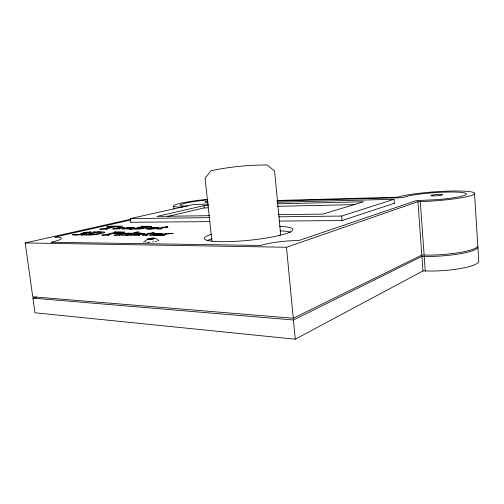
<?xml version="1.0" encoding="UTF-8"?>
<svg xmlns="http://www.w3.org/2000/svg" width="504" height="504" viewBox="0 0 504 504"><rect width="100%" height="100%" fill="white"/><g stroke="black" fill="none" stroke-linecap="round" stroke-linejoin="round"><path stroke-width="0.76" d="M143.602 242.141L147.722 239.066M154.526 238.241L153.739 238.802L150.35 239.337L147.773 239.312C150.734 237.756 154.722 237.781 157.746 239.324M36.697 297.014L32.924 298.141L34.971 312.77L295.262 339.205L422.951 270.938L433.339 271.058A40.118 7.762 -3 0 0 478.8 261.62L477.912 247.401M32.924 298.141L293.429 319.996L421.898 256.423L432.306 256.429A40.213 7.081 -3.3 0 0 477.792 246.154M131.172 219.152L25.2 242.953L32.735 296.806L293.265 318.244L421.804 255.1L432.212 255.1A40.219 7.025 -3.3 0 0 477.83 246.103L474.548 193.788M25.2 242.953L286.493 247.262L417.936 201.657L428.413 201.272A40.572 4.505 -4.2 0 0 471.87 191.993A40.572 4.505 -4.2 0 0 402.721 195.836L397.65 197.184L276.898 200.498M394.304 203.288L342.071 220.563L279.229 221.073M278.825 216.808L341.687 216.052L393.983 199.275L394.336 203.925M167.819 216.405L204.183 207.925L208.108 207.837M208.65 205.525L203.931 205.638L156.927 216.418L209.651 215.674M130.549 220.028L54.886 237.107A28.709 3.308 -7.7 0 1 51.213 242.273L260.896 245.448L264.877 244.301A28.917 4.694 -5.4 0 1 298.664 240.572L416.109 200.655L438.291 199.578A32.401 3.597 -4.2 0 0 462.136 192.49A32.401 3.597 -4.2 0 0 408.744 195.905L402.513 197.681L277.011 201.064M130.769 222.384L130.309 218.597L193.668 204.441L208.593 204.057M277.723 202.274L393.983 199.275M277.824 203.843L363.51 201.757L322.982 214.087L278.12 214.717M277.276 206.319L355.087 204.605M130.309 218.597L209.677 217.64M130.757 222.264L210.099 221.628M187.507 206.155L181.427 205.89A25.584 2.444 -6.1 0 1 207.95 199.842M182.681 207.113L179.052 207.106A32.023 3.055 -6.1 0 1 177.792 203.994A32.023 3.055 -6.1 0 1 207.415 199.319M173.653 206.149L174.006 209.254M211.894 241.196L205.09 178.189L211.088 170.673C229.503 166.893 248.485 164.934 267.284 164.966L274.592 171.133L280.659 234.221A34.688 5.072 -5.8 0 1 278.775 235.727M203.931 205.638L204.183 207.925M286.493 247.262L293.265 318.244M293.429 319.996L295.262 339.205M341.687 216.052L342.084 220.676M417.936 201.657L421.804 255.1M421.898 256.423L422.951 270.938M420.279 201.6L424.129 255.144M424.223 256.473L425.269 271.02M158.388 240.502A6.835 0.932 -6.8 0 1 157.784 240.805M156.757 241.126A6.835 0.932 -6.8 0 1 155.389 241.447M153.764 241.737A6.835 0.932 -6.8 0 1 152.599 241.914M150.224 242.172A6.835 0.932 -6.8 0 1 147.105 242.304M145.984 242.248A6.835 0.932 -6.8 0 1 145.259 242.109M158.243 240.036A6.835 0.932 -6.8 0 1 158.546 240.238M211.504 234.203A44.44 6.319 -5.8 0 0 224.488 241.7A44.44 6.319 -5.8 0 0 285.648 233.749L285.686 233.736A44.415 6.319 -5.8 0 0 279.468 226.353M208.133 202.136A4.643 0.441 -6.1 0 1 204.87 202.098A4.643 0.441 -6.1 0 1 207.276 201.411M207.031 240.773A44.409 6.59 -5.8 0 1 211.995 238.72M279.909 230.832A44.409 6.59 -5.8 0 1 290.606 232.256M124.538 232.105L120.172 233.358L113.583 233.617L118.478 233.119L121.388 232.294L118.446 232.243L107.585 234.883L109.343 234.958L108.48 235.16L101.84 235.148L105.638 234.675L115.542 232.186L114.351 232.067L115.12 231.884L124.538 232.105M104.763 232.174L104.737 232.445C97.196 235.425 88.868 234.996 80.879 234.996L84.993 234.511L95.067 232.155C87.891 232.464 100.655 231.178 104.763 232.174M158.848 227.38C155.043 229.074 149.978 229.572 145.858 228.841L152.693 227.317L158.848 227.38M147.861 228.829L151.603 228.759L156.826 227.43L153.216 227.487L147.861 228.829M153.065 234.719L153.846 235.11L157.998 235.034L149.883 235.393A5.664 0.731 -6.7 0 1 149.512 235.047L157.128 233.383L162.823 233.554C159.875 235.211 156.083 233.05 153.065 234.719M86.121 233.232L80.023 234.669A7.22 0.825 -7.3 0 1 76.135 235.009L72.431 234.877L74.384 234.436L75.587 234.864L79.16 234.492L82.971 233.56L81.012 233.346L87.853 232.3L83.488 232.451L91.224 231.966L84.892 233.087L86.121 233.232M142.115 233.465L133.951 235.337L138.965 235.374L139.551 235.204L138.669 235.135L144.963 233.39L138.72 233.465L140.66 232.993L135.362 233.383L132.754 234.392L127.607 235.299L132.476 235.33L137.844 233.698L142.115 233.465M173.048 233.327L167.561 233.944L162.893 235.223L164.247 235.349L163.699 235.507L157.55 235.469L161.91 234.763L165.293 233.85L164.821 233.648L165.161 233.554L173.048 233.327M143.646 227.732L140.572 228.614L135.374 228.866L140.522 227.6L143.646 227.732M125.345 228.52L129.629 228.759L122.365 229.112A5.179 0.598 -6.9 0 1 122.126 228.822L129.282 227.354L134.278 227.468L132.873 227.984L127.203 227.966L125.345 228.52M151.698 226.353L150.608 226.8A3.112 0.365 -6.7 0 1 148.491 227.165L145.637 227.424L146.777 227.713L141.296 228.879L129.364 229.156C131.097 229.257 147.218 225.761 141.315 226.315L151.698 226.353M156.876 228.923L161.494 228.86L159.516 228.829L164.776 227.449L167.523 227.304L167.914 227.191L165.829 227.209L167.838 226.693L161.847 227.304L161.299 227.449L162.477 227.462L156.876 228.923M116.002 228.532L120.166 228.772L113.022 229.118A5.135 0.586 -6.9 0 1 112.808 228.829L119.971 227.38L124.853 227.487L123.423 228.003L117.873 227.984L116.002 228.532M148.598 226.435L145.845 227.172L141.466 227.373L145.757 226.321L148.598 226.435M142.456 235.16L147.237 235.116L145.202 235.072L150.853 233.56L153.72 233.421L154.142 233.295L151.981 233.302L154.136 232.741L147.848 233.383L147.262 233.541L148.472 233.56L142.456 235.16M138.518 232.004L134.726 232.464L138.518 232.004M129.226 233.157L123.959 233.743L119.177 234.965L120.362 235.084L119.794 235.229L114.206 235.204L118.472 234.524L121.937 233.377L129.226 233.157M87.923 234.53L89.939 234.788L94.569 234.322L102.035 232.401L98.085 232.105L87.923 234.53M160.745 233.516L159.718 233.925L155.692 233.913L160.745 233.516M111.447 226.164L122.573 226.082L118.755 226.958L117.911 226.995L118.793 226.529L116.134 226.535L105.998 228.892L107.32 228.992L106.64 229.156L99.811 229.162L103.937 228.722L113.28 226.554L106.665 226.876L111.447 226.164M132.445 227.449L127.877 227.814L132.445 227.449M123.058 227.474L118.547 227.833L123.058 227.474M130.026 233.541L121.426 235.255L126.876 235.286L127.48 235.141L126.296 235.047L134.681 232.974L128.974 233.428L130.026 233.541M148.756 239.406A3.553 0.473 -6.8 0 0 154.589 238.48A3.553 0.473 -6.8 0 0 150.116 238.442A3.553 0.473 -6.8 0 0 148.756 239.406M433.213 195.924A5.878 0.643 -4.2 0 0 442.525 194.802A5.878 0.643 -4.2 0 0 434.366 194.733A5.878 0.643 -4.2 0 0 433.213 195.924"/></g></svg>
